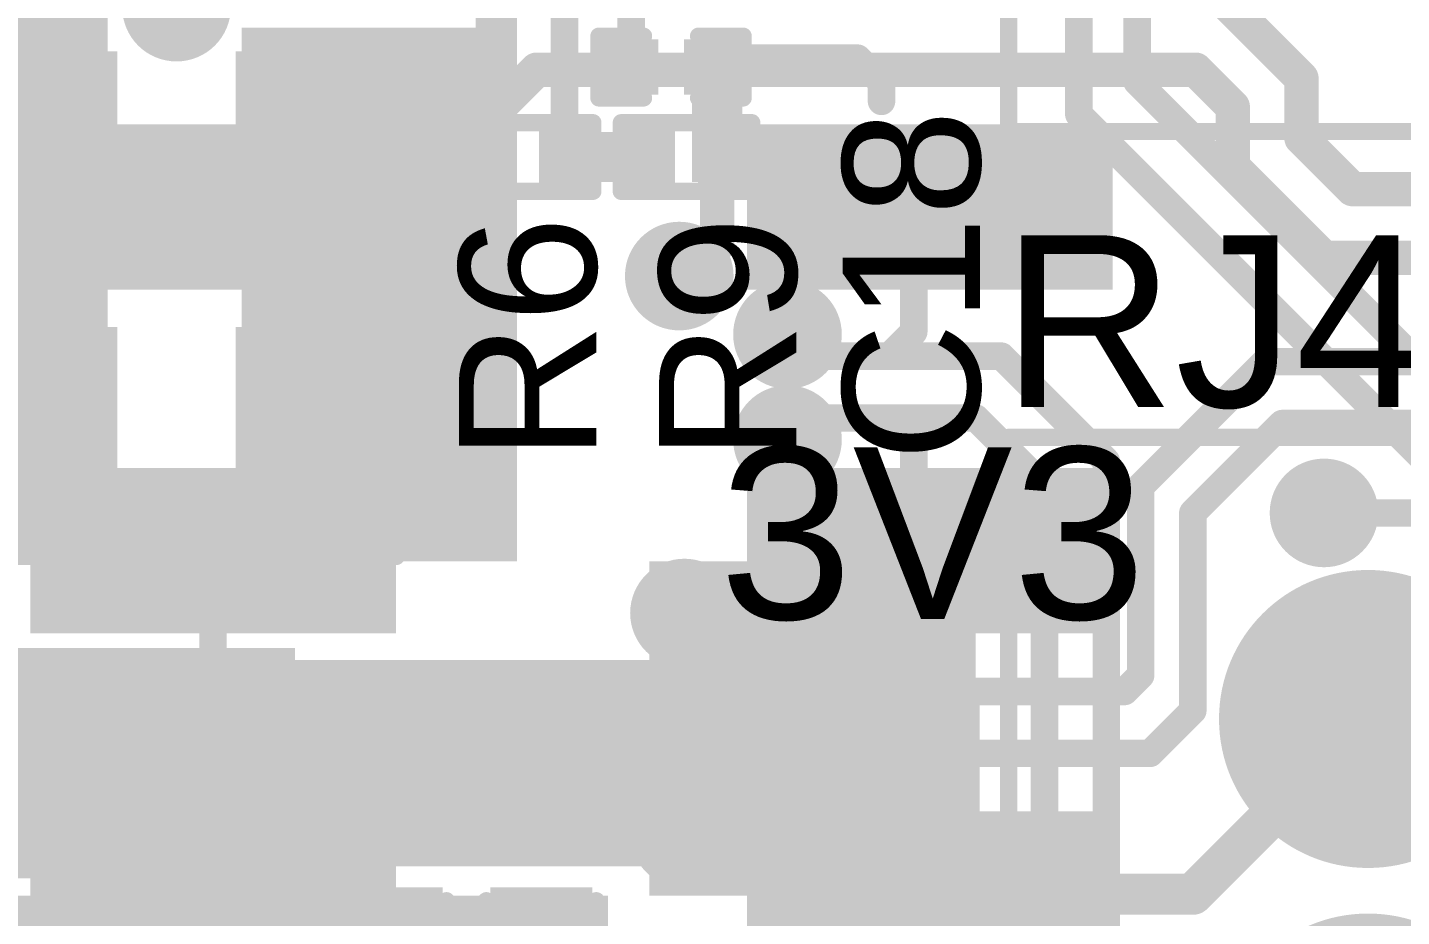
# Model space of a CAD drawing. Header units: millimetres. Extents: x -0.39 to 1.43, y -0.39 to 1.45.
# Drawn here: x 0.084 to 0.4839, y 0.4735 to 0.7323 of the extents above; entities that cross this region are included whole.
import ezdxf

# ---------------------------------------------------------------- set-up
doc = ezdxf.new("R2010")
doc.units = ezdxf.units.MM
doc.header["$MEASUREMENT"] = 0
for name, color, linetype in [('BottomLayer', 5, 'Continuous'), ('BottomPaste', 16, 'Continuous'), ('BottomSolder', 6, 'Continuous'), ('MultiLayer', 9, 'Continuous'), ('PadHoleLayer', 156, 'Continuous'), ('TopLayer', 1, 'Continuous'), ('TopOverlay', 2, 'Continuous'), ('TopPaste', 8, 'Continuous'), ('TopSolder', 216, 'Continuous'), ('ViaHoleLayer', 16, 'Continuous')]:
    doc.layers.add(name, color=color, linetype=linetype)
doc.styles.add('Arial', font='', dxfattribs={"height": 0.2})
doc.styles.get('Arial').set_extended_font_data('Arial')

# ---------------------------------------------------------------- blocks, each defined once
blk = doc.blocks.new('R___0201_36')
at = {"layer": 'TopLayer'}
for points in [[(-0.01614165, 0.00728345), (-0.00551175, 0.00728345), (-0.00551175, -0.00728345), (-0.01614165, -0.00728345)], [(0.00551185, 0.00728345), (0.01614175, 0.00728345), (0.01614175, -0.00728345), (0.00551185, -0.00728345)]]:
    blk.add_hatch(color=1, dxfattribs=at).paths.add_polyline_path(points)
at = {"layer": 'TopPaste'}
for points in [[(-0.01614165, 0.00728345), (-0.00551175, 0.00728345), (-0.00551175, -0.00728345), (-0.01614165, -0.00728345)], [(0.00551185, 0.00728345), (0.01614175, 0.00728345), (0.01614175, -0.00728345), (0.00551185, -0.00728345)]]:
    blk.add_hatch(color=8, dxfattribs=at).paths.add_polyline_path(points)
at = {"layer": 'TopSolder'}
for points in [[(-0.01830705, 0.00944885), (-0.00334635, 0.00944885), (-0.00334635, -0.00944885), (-0.01830705, -0.00944885)], [(0.00334645, 0.00944885), (0.01830715, 0.00944885), (0.01830715, -0.00944885), (0.00334645, -0.00944885)]]:
    blk.add_hatch(color=216, dxfattribs=at).paths.add_polyline_path(points)
at = {"layer": 'TopOverlay', "const_width": 0.005}
for points in [[(0.019, 0.01), (-0.019, 0.01)], [(-0.019, 0.01), (-0.019, -0.01)], [(0.019, 0.01), (0.019, -0.01)], [(0.019, -0.01), (-0.019, -0.01)]]:
    blk.add_lwpolyline(points, dxfattribs=at)
at = {"layer": 'TopOverlay', "const_width": 0.0025}
for points in [[(-0.02025, 0.01, 1), (-0.01775, 0.01, 1)], [(-0.02025, 0.01, 1), (-0.01775, 0.01, 1)], [(0.01775, 0.01, 1), (0.02025, 0.01, 1)], [(0.01775, 0.01, 1), (0.02025, 0.01, 1)], [(-0.02025, -0.01, 1), (-0.01775, -0.01, 1)], [(-0.02025, -0.01, 1), (-0.01775, -0.01, 1)], [(0.01775, -0.01, 1), (0.02025, -0.01, 1)], [(0.01775, -0.01, 1), (0.02025, -0.01, 1)]]:
    blk.add_lwpolyline(points, format="xyb", close=True, dxfattribs=at)
blk = doc.blocks.new('TEST_POINT_40')
at = {"layer": 'TopLayer'}
blk.add_hatch(color=1, dxfattribs=at).paths.add_polyline_path([(0.015, 0.03), (-0.015, 0.03), (-0.03, 0.015), (-0.03, -0.015), (-0.015, -0.03), (0.015, -0.03), (0.03, -0.015), (0.03, 0.015)])
at = {"layer": 'TopPaste'}
blk.add_hatch(color=8, dxfattribs=at).paths.add_polyline_path([(0.015, 0.03), (-0.015, 0.03), (-0.03, 0.015), (-0.03, -0.015), (-0.015, -0.03), (0.015, -0.03), (0.03, -0.015), (0.03, 0.015)])
at = {"layer": 'TopSolder'}
blk.add_hatch(color=216, dxfattribs=at).paths.add_polyline_path([(0.017, 0.034), (-0.017, 0.034), (-0.034, 0.017), (-0.034, -0.017), (-0.017, -0.034), (0.017, -0.034), (0.034, -0.017), (0.034, 0.017)])
at = {"layer": 'TopOverlay', "const_width": 0.007874}
for points in [[(-0.037, 0.017), (-0.017, 0.037)], [(-0.017, 0.037), (0.017, 0.037)], [(-0.017, 0.037), (0.017, 0.037)], [(0.017, 0.037), (0.037, 0.017)], [(-0.037, -0.017), (-0.037, 0.017)], [(0.037, -0.017), (0.037, 0.017)], [(-0.037, -0.017), (-0.017, -0.037)], [(0.017, -0.037), (0.037, -0.017)], [(-0.017, -0.037), (0.017, -0.037)], [(-0.017, -0.037), (0.017, -0.037)]]:
    blk.add_lwpolyline(points, dxfattribs=at)
at = {"layer": 'TopOverlay', "const_width": 0.003937}
for points in [[(-0.0189685, 0.037, 1), (-0.0150315, 0.037, 1)], [(-0.0189685, 0.037, 1), (-0.0150315, 0.037, 1)], [(-0.0189685, 0.037, 1), (-0.0150315, 0.037, 1)], [(0.0150315, 0.037, 1), (0.0189685, 0.037, 1)], [(0.0150315, 0.037, 1), (0.0189685, 0.037, 1)], [(0.0150315, 0.037, 1), (0.0189685, 0.037, 1)], [(-0.0389685, 0.017, 1), (-0.0350315, 0.017, 1)], [(-0.0389685, 0.017, 1), (-0.0350315, 0.017, 1)], [(0.0350315, 0.017, 1), (0.0389685, 0.017, 1)], [(0.0350315, 0.017, 1), (0.0389685, 0.017, 1)], [(-0.0389685, -0.017, 1), (-0.0350315, -0.017, 1)], [(-0.0389685, -0.017, 1), (-0.0350315, -0.017, 1)], [(0.0350315, -0.017, 1), (0.0389685, -0.017, 1)], [(0.0350315, -0.017, 1), (0.0389685, -0.017, 1)], [(-0.0189685, -0.037, 1), (-0.0150315, -0.037, 1)], [(-0.0189685, -0.037, 1), (-0.0150315, -0.037, 1)], [(-0.0189685, -0.037, 1), (-0.0150315, -0.037, 1)], [(0.0150315, -0.037, 1), (0.0189685, -0.037, 1)], [(0.0150315, -0.037, 1), (0.0189685, -0.037, 1)], [(0.0150315, -0.037, 1), (0.0189685, -0.037, 1)]]:
    blk.add_lwpolyline(points, format="xyb", close=True, dxfattribs=at)
blk = doc.blocks.new('CAP_0201_44')
at = {"layer": 'TopLayer'}
for points in [[(-0.0177165, 0.0059055), (-0.0059055, 0.0059055), (-0.0059055, -0.0059055), (-0.0177165, -0.0059055)], [(0.0059055, 0.0059055), (0.0177165, 0.0059055), (0.0177165, -0.0059055), (0.0059055, -0.0059055)]]:
    blk.add_hatch(color=1, dxfattribs=at).paths.add_polyline_path(points)
at = {"layer": 'TopPaste'}
for points in [[(-0.0177165, 0.0059055), (-0.0059055, 0.0059055), (-0.0059055, -0.0059055), (-0.0177165, -0.0059055)], [(0.0059055, 0.0059055), (0.0177165, 0.0059055), (0.0177165, -0.0059055), (0.0059055, -0.0059055)]]:
    blk.add_hatch(color=8, dxfattribs=at).paths.add_polyline_path(points)
at = {"layer": 'TopSolder'}
for points in [[(-0.0198819, 0.0080709), (-0.0037401, 0.0080709), (-0.0037401, -0.0080709), (-0.0198819, -0.0080709)], [(0.0037401, 0.0080709), (0.0198819, 0.0080709), (0.0198819, -0.0080709), (0.0037401, -0.0080709)]]:
    blk.add_hatch(color=216, dxfattribs=at).paths.add_polyline_path(points)
at = {"layer": 'TopOverlay', "const_width": 0.005}
for points in [[(-0.008, 0.009), (-0.021, 0.009)], [(-0.021, 0.009), (-0.021, -0.009)], [(0.021, 0.009), (0.008, 0.009)], [(0.021, 0.009), (0.021, -0.009)], [(-0.008, -0.009), (-0.021, -0.009)], [(0.021, -0.009), (0.008, -0.009)]]:
    blk.add_lwpolyline(points, dxfattribs=at)
at = {"layer": 'TopOverlay', "const_width": 0.0025}
for points in [[(-0.02225, 0.009, 1), (-0.01975, 0.009, 1)], [(-0.02225, 0.009, 1), (-0.01975, 0.009, 1)], [(-0.00925, 0.009, 1), (-0.00675, 0.009, 1)], [(0.00675, 0.009, 1), (0.00925, 0.009, 1)], [(0.01975, 0.009, 1), (0.02225, 0.009, 1)], [(0.01975, 0.009, 1), (0.02225, 0.009, 1)], [(-0.02225, -0.009, 1), (-0.01975, -0.009, 1)], [(-0.02225, -0.009, 1), (-0.01975, -0.009, 1)], [(-0.00925, -0.009, 1), (-0.00675, -0.009, 1)], [(0.00675, -0.009, 1), (0.00925, -0.009, 1)], [(0.01975, -0.009, 1), (0.02225, -0.009, 1)], [(0.01975, -0.009, 1), (0.02225, -0.009, 1)]]:
    blk.add_lwpolyline(points, format="xyb", close=True, dxfattribs=at)
blk = doc.blocks.new('C___0805_47')
at = {"layer": 'TopLayer'}
for points in [[(-0.06, 0.03), (-0.02, 0.03), (-0.02, -0.03), (-0.06, -0.03)], [(0.02, 0.03), (0.06, 0.03), (0.06, -0.03), (0.02, -0.03)]]:
    blk.add_hatch(color=1, dxfattribs=at).paths.add_polyline_path(points)
at = {"layer": 'TopPaste'}
for points in [[(-0.06, 0.03), (-0.02, 0.03), (-0.02, -0.03), (-0.06, -0.03)], [(0.02, 0.03), (0.06, 0.03), (0.06, -0.03), (0.02, -0.03)]]:
    blk.add_hatch(color=8, dxfattribs=at).paths.add_polyline_path(points)
at = {"layer": 'TopSolder'}
for points in [[(-0.0627559, 0.0327559), (-0.0172441, 0.0327559), (-0.0172441, -0.0327559), (-0.0627559, -0.0327559)], [(0.0172441, 0.0327559), (0.0627559, 0.0327559), (0.0627559, -0.0327559), (0.0172441, -0.0327559)]]:
    blk.add_hatch(color=216, dxfattribs=at).paths.add_polyline_path(points)
at = {"layer": 'TopOverlay', "const_width": 0.005}
for points in [[(-0.064, 0.034), (-0.024, 0.034)], [(-0.064, -0.034), (-0.064, 0.034)], [(0.024, 0.034), (0.064, 0.034)], [(0.064, -0.034), (0.064, 0.034)], [(-0.064, -0.034), (-0.024, -0.034)], [(0.024, -0.034), (0.064, -0.034)]]:
    blk.add_lwpolyline(points, dxfattribs=at)
at = {"layer": 'TopOverlay', "const_width": 0.0025}
for points in [[(-0.06525, 0.034, 1), (-0.06275, 0.034, 1)], [(-0.06525, 0.034, 1), (-0.06275, 0.034, 1)], [(-0.02525, 0.034, 1), (-0.02275, 0.034, 1)], [(0.02275, 0.034, 1), (0.02525, 0.034, 1)], [(0.06275, 0.034, 1), (0.06525, 0.034, 1)], [(0.06275, 0.034, 1), (0.06525, 0.034, 1)], [(-0.06525, -0.034, 1), (-0.06275, -0.034, 1)], [(-0.06525, -0.034, 1), (-0.06275, -0.034, 1)], [(-0.02525, -0.034, 1), (-0.02275, -0.034, 1)], [(0.02275, -0.034, 1), (0.02525, -0.034, 1)], [(0.06275, -0.034, 1), (0.06525, -0.034, 1)], [(0.06275, -0.034, 1), (0.06525, -0.034, 1)]]:
    blk.add_lwpolyline(points, format="xyb", close=True, dxfattribs=at)
blk = doc.blocks.new('R___0201_62')
at = {"layer": 'TopLayer'}
for points in [[(-0.01614165, 0.00728345), (-0.00551175, 0.00728345), (-0.00551175, -0.00728345), (-0.01614165, -0.00728345)], [(0.00551185, 0.00728345), (0.01614175, 0.00728345), (0.01614175, -0.00728345), (0.00551185, -0.00728345)]]:
    blk.add_hatch(color=1, dxfattribs=at).paths.add_polyline_path(points)
at = {"layer": 'TopPaste'}
for points in [[(-0.01614165, 0.00728345), (-0.00551175, 0.00728345), (-0.00551175, -0.00728345), (-0.01614165, -0.00728345)], [(0.00551185, 0.00728345), (0.01614175, 0.00728345), (0.01614175, -0.00728345), (0.00551185, -0.00728345)]]:
    blk.add_hatch(color=8, dxfattribs=at).paths.add_polyline_path(points)
at = {"layer": 'TopSolder'}
for points in [[(-0.01830705, 0.00944885), (-0.00334635, 0.00944885), (-0.00334635, -0.00944885), (-0.01830705, -0.00944885)], [(0.00334645, 0.00944885), (0.01830715, 0.00944885), (0.01830715, -0.00944885), (0.00334645, -0.00944885)]]:
    blk.add_hatch(color=216, dxfattribs=at).paths.add_polyline_path(points)
at = {"layer": 'TopOverlay', "const_width": 0.005}
for points in [[(-0.019, 0.01), (-0.019, -0.01)], [(0.019, 0.01), (-0.019, 0.01)], [(0.019, 0.01), (0.019, -0.01)], [(0.019, -0.01), (-0.019, -0.01)]]:
    blk.add_lwpolyline(points, dxfattribs=at)
at = {"layer": 'TopOverlay', "const_width": 0.0025}
for points in [[(-0.02025, 0.01, 1), (-0.01775, 0.01, 1)], [(-0.02025, 0.01, 1), (-0.01775, 0.01, 1)], [(0.01775, 0.01, 1), (0.02025, 0.01, 1)], [(0.01775, 0.01, 1), (0.02025, 0.01, 1)], [(-0.02025, -0.01, 1), (-0.01775, -0.01, 1)], [(-0.02025, -0.01, 1), (-0.01775, -0.01, 1)], [(0.01775, -0.01, 1), (0.02025, -0.01, 1)], [(0.01775, -0.01, 1), (0.02025, -0.01, 1)]]:
    blk.add_lwpolyline(points, format="xyb", close=True, dxfattribs=at)
blk = doc.blocks.new('C___0402_68')
at = {"layer": 'TopLayer'}
for points in [[(-0.0275, -0.0125), (-0.0275, 0.0125), (-0.009499999999999998, 0.0125), (-0.009500000000000001, -0.0125)], [(0.009499999999999998, -0.0125), (0.009500000000000001, 0.0125), (0.0275, 0.0125), (0.0275, -0.0125)]]:
    blk.add_hatch(color=1, dxfattribs=at).paths.add_polyline_path(points)
at = {"layer": 'TopPaste'}
for points in [[(-0.0275, -0.0125), (-0.0275, 0.0125), (-0.009499999999999998, 0.0125), (-0.009500000000000001, -0.0125)], [(0.009499999999999998, -0.0125), (0.009500000000000001, 0.0125), (0.0275, 0.0125), (0.0275, -0.0125)]]:
    blk.add_hatch(color=8, dxfattribs=at).paths.add_polyline_path(points)
at = {"layer": 'TopSolder'}
for points in [[(-0.0298622, -0.0148622), (-0.0298622, 0.0148622), (-0.007137799999999999, 0.0148622), (-0.007137800000000001, -0.0148622)], [(0.007137799999999999, -0.0148622), (0.007137800000000001, 0.0148622), (0.0298622, 0.0148622), (0.0298622, -0.0148622)]]:
    blk.add_hatch(color=216, dxfattribs=at).paths.add_polyline_path(points)
at = {"layer": 'TopOverlay', "const_width": 0.005}
for points in [[(-0.031, 0.016), (-0.031, -0.016)], [(-0.031, 0.016), (-0.011, 0.016)], [(0.011, 0.016), (0.031, 0.016)], [(0.031, 0.016), (0.031, -0.016)], [(-0.031, -0.016), (-0.011, -0.016)], [(0.011, -0.016), (0.031, -0.016)]]:
    blk.add_lwpolyline(points, dxfattribs=at)
at = {"layer": 'TopOverlay', "const_width": 0.0025}
for points in [[(-0.03225, 0.016, 1), (-0.02975, 0.016, 1)], [(-0.03225, 0.016, 1), (-0.02975, 0.016, 1)], [(-0.01225, 0.016, 1), (-0.00975, 0.016, 1)], [(0.00975, 0.016, 1), (0.01225, 0.016, 1)], [(0.02975, 0.016, 1), (0.03225, 0.016, 1)], [(0.02975, 0.016, 1), (0.03225, 0.016, 1)], [(-0.03225, -0.016, 1), (-0.02975, -0.016, 1)], [(-0.03225, -0.016, 1), (-0.02975, -0.016, 1)], [(-0.01225, -0.016, 1), (-0.00975, -0.016, 1)], [(0.00975, -0.016, 1), (0.01225, -0.016, 1)], [(0.02975, -0.016, 1), (0.03225, -0.016, 1)], [(0.02975, -0.016, 1), (0.03225, -0.016, 1)]]:
    blk.add_lwpolyline(points, format="xyb", close=True, dxfattribs=at)
blk = doc.blocks.new('C___0402_69')
at = {"layer": 'TopLayer'}
for points in [[(-0.0275, -0.0125), (-0.0275, 0.0125), (-0.009499999999999998, 0.0125), (-0.009500000000000001, -0.0125)], [(0.009499999999999998, -0.0125), (0.009500000000000001, 0.0125), (0.0275, 0.0125), (0.0275, -0.0125)]]:
    blk.add_hatch(color=1, dxfattribs=at).paths.add_polyline_path(points)
at = {"layer": 'TopPaste'}
for points in [[(-0.0275, -0.0125), (-0.0275, 0.0125), (-0.009499999999999998, 0.0125), (-0.009500000000000001, -0.0125)], [(0.009499999999999998, -0.0125), (0.009500000000000001, 0.0125), (0.0275, 0.0125), (0.0275, -0.0125)]]:
    blk.add_hatch(color=8, dxfattribs=at).paths.add_polyline_path(points)
at = {"layer": 'TopSolder'}
for points in [[(-0.0298622, -0.0148622), (-0.0298622, 0.0148622), (-0.007137799999999999, 0.0148622), (-0.007137800000000001, -0.0148622)], [(0.007137799999999999, -0.0148622), (0.007137800000000001, 0.0148622), (0.0298622, 0.0148622), (0.0298622, -0.0148622)]]:
    blk.add_hatch(color=216, dxfattribs=at).paths.add_polyline_path(points)
at = {"layer": 'TopOverlay', "const_width": 0.005}
for points in [[(-0.031, 0.016), (-0.031, -0.016)], [(-0.031, 0.016), (-0.011, 0.016)], [(0.011, 0.016), (0.031, 0.016)], [(0.031, 0.016), (0.031, -0.016)], [(-0.031, -0.016), (-0.011, -0.016)], [(0.011, -0.016), (0.031, -0.016)]]:
    blk.add_lwpolyline(points, dxfattribs=at)
at = {"layer": 'TopOverlay', "const_width": 0.0025}
for points in [[(-0.03225, 0.016, 1), (-0.02975, 0.016, 1)], [(-0.03225, 0.016, 1), (-0.02975, 0.016, 1)], [(-0.01225, 0.016, 1), (-0.00975, 0.016, 1)], [(0.00975, 0.016, 1), (0.01225, 0.016, 1)], [(0.02975, 0.016, 1), (0.03225, 0.016, 1)], [(0.02975, 0.016, 1), (0.03225, 0.016, 1)], [(-0.03225, -0.016, 1), (-0.02975, -0.016, 1)], [(-0.03225, -0.016, 1), (-0.02975, -0.016, 1)], [(-0.01225, -0.016, 1), (-0.00975, -0.016, 1)], [(0.00975, -0.016, 1), (0.01225, -0.016, 1)], [(0.02975, -0.016, 1), (0.03225, -0.016, 1)], [(0.02975, -0.016, 1), (0.03225, -0.016, 1)]]:
    blk.add_lwpolyline(points, format="xyb", close=True, dxfattribs=at)
blk = doc.blocks.new('C___0805_74')
at = {"layer": 'TopLayer'}
for points in [[(-0.06, 0.03), (-0.02, 0.03), (-0.02, -0.03), (-0.06, -0.03)], [(0.02, 0.03), (0.06, 0.03), (0.06, -0.03), (0.02, -0.03)]]:
    blk.add_hatch(color=1, dxfattribs=at).paths.add_polyline_path(points)
at = {"layer": 'TopPaste'}
for points in [[(-0.06, 0.03), (-0.02, 0.03), (-0.02, -0.03), (-0.06, -0.03)], [(0.02, 0.03), (0.06, 0.03), (0.06, -0.03), (0.02, -0.03)]]:
    blk.add_hatch(color=8, dxfattribs=at).paths.add_polyline_path(points)
at = {"layer": 'TopSolder'}
for points in [[(-0.0627559, 0.0327559), (-0.0172441, 0.0327559), (-0.0172441, -0.0327559), (-0.0627559, -0.0327559)], [(0.0172441, 0.0327559), (0.0627559, 0.0327559), (0.0627559, -0.0327559), (0.0172441, -0.0327559)]]:
    blk.add_hatch(color=216, dxfattribs=at).paths.add_polyline_path(points)
at = {"layer": 'TopOverlay', "const_width": 0.005}
for points in [[(-0.064, 0.034), (-0.024, 0.034)], [(-0.064, -0.034), (-0.064, 0.034)], [(0.024, 0.034), (0.064, 0.034)], [(0.064, -0.034), (0.064, 0.034)], [(-0.064, -0.034), (-0.024, -0.034)], [(0.024, -0.034), (0.064, -0.034)]]:
    blk.add_lwpolyline(points, dxfattribs=at)
at = {"layer": 'TopOverlay', "const_width": 0.0025}
for points in [[(-0.06525, 0.034, 1), (-0.06275, 0.034, 1)], [(-0.06525, 0.034, 1), (-0.06275, 0.034, 1)], [(-0.02525, 0.034, 1), (-0.02275, 0.034, 1)], [(0.02275, 0.034, 1), (0.02525, 0.034, 1)], [(0.06275, 0.034, 1), (0.06525, 0.034, 1)], [(0.06275, 0.034, 1), (0.06525, 0.034, 1)], [(-0.06525, -0.034, 1), (-0.06275, -0.034, 1)], [(-0.06525, -0.034, 1), (-0.06275, -0.034, 1)], [(-0.02525, -0.034, 1), (-0.02275, -0.034, 1)], [(0.02275, -0.034, 1), (0.02525, -0.034, 1)], [(0.06275, -0.034, 1), (0.06525, -0.034, 1)], [(0.06275, -0.034, 1), (0.06525, -0.034, 1)]]:
    blk.add_lwpolyline(points, format="xyb", close=True, dxfattribs=at)
blk = doc.blocks.new('SOT__223_78')
at = {"layer": 'TopLayer'}
for points in [[(-0.07480315, 0.1594489), (0.07480315, 0.1594489), (0.07480315, 0.0807087), (-0.07480315, 0.0807087)], [(-0.12007875, -0.0807086), (-0.06102365, -0.0807086), (-0.06102365, -0.1594488), (-0.12007875, -0.1594488)], [(-0.02952755, -0.0807086), (0.02952755, -0.0807086), (0.02952755, -0.1594488), (-0.02952755, -0.1594488)], [(0.06102365, -0.0807086), (0.12007875, -0.0807086), (0.12007875, -0.1594488), (0.06102365, -0.1594488)]]:
    blk.add_hatch(color=1, dxfattribs=at).paths.add_polyline_path(points)
at = {"layer": 'TopPaste'}
for points in [[(-0.07480315, 0.1594489), (0.07480315, 0.1594489), (0.07480315, 0.0807087), (-0.07480315, 0.0807087)], [(-0.12007875, -0.0807086), (-0.06102365, -0.0807086), (-0.06102365, -0.1594488), (-0.12007875, -0.1594488)], [(-0.02952755, -0.0807086), (0.02952755, -0.0807086), (0.02952755, -0.1594488), (-0.02952755, -0.1594488)], [(0.06102365, -0.0807086), (0.12007875, -0.0807086), (0.12007875, -0.1594488), (0.06102365, -0.1594488)]]:
    blk.add_hatch(color=8, dxfattribs=at).paths.add_polyline_path(points)
at = {"layer": 'TopSolder'}
for points in [[(-0.07880315, 0.1634489), (0.07880315, 0.1634489), (0.07880315, 0.0767087), (-0.07880315, 0.0767087)], [(-0.12407875, -0.0767086), (-0.05702365, -0.0767086), (-0.05702365, -0.1634488), (-0.12407875, -0.1634488)], [(-0.03352755, -0.0767086), (0.03352755, -0.0767086), (0.03352755, -0.1634488), (-0.03352755, -0.1634488)], [(0.05702365, -0.0767086), (0.12407875, -0.0767086), (0.12407875, -0.1634488), (0.05702365, -0.1634488)]]:
    blk.add_hatch(color=216, dxfattribs=at).paths.add_polyline_path(points)
at = {"layer": 'TopOverlay'}
for points, const_width in [([(-0.13, 0.071), (-0.13, -0.072)], 0.005), ([(-0.13, 0.071), (0.13, 0.071)], 0.005), ([(0.13, 0.071), (0.13, -0.072)], 0.005), ([(-0.13, -0.072), (0.13, -0.072)], 0.005), ([(-0.132, -0.116), (-0.132, -0.126)], 0.007874), ([(-0.132, -0.116), (-0.127, -0.121)], 0.007874), ([(-0.127, -0.121), (-0.132, -0.126)], 0.007874)]:
    blk.add_lwpolyline(points, dxfattribs=dict(at, const_width=const_width))
for points, const_width in [([(-0.13125, 0.071, 1), (-0.12875, 0.071, 1)], 0.0025), ([(-0.13125, 0.071, 1), (-0.12875, 0.071, 1)], 0.0025), ([(0.12875, 0.071, 1), (0.13125, 0.071, 1)], 0.0025), ([(0.12875, 0.071, 1), (0.13125, 0.071, 1)], 0.0025), ([(-0.13125, -0.072, 1), (-0.12875, -0.072, 1)], 0.0025), ([(-0.13125, -0.072, 1), (-0.12875, -0.072, 1)], 0.0025), ([(0.12875, -0.072, 1), (0.13125, -0.072, 1)], 0.0025), ([(0.12875, -0.072, 1), (0.13125, -0.072, 1)], 0.0025), ([(-0.1339685, -0.116, 1), (-0.1300315, -0.116, 1)], 0.003937), ([(-0.1339685, -0.116, 1), (-0.1300315, -0.116, 1)], 0.003937), ([(-0.1289685, -0.121, 1), (-0.1250315, -0.121, 1)], 0.003937), ([(-0.1289685, -0.121, 1), (-0.1250315, -0.121, 1)], 0.003937), ([(-0.1339685, -0.126, 1), (-0.1300315, -0.126, 1)], 0.003937), ([(-0.1339685, -0.126, 1), (-0.1300315, -0.126, 1)], 0.003937)]:
    blk.add_lwpolyline(points, format="xyb", close=True, dxfattribs=dict(at, const_width=const_width))
blk = doc.blocks.new('HY951180A_81')
at = {"layer": 'TopOverlay', "const_width": 0.005}
for points in [[(0.331, 0.3605), (-0.3309998, 0.3604999)], [(-0.3309998, 0.3605), (-0.3309998, 0.003)]]:
    blk.add_lwpolyline(points, dxfattribs=at)
at = {"layer": 'TopOverlay', "const_width": 0.0025}
for points in [[(-0.3322498, 0.3605, 1), (-0.3297498, 0.3605, 1)], [(-0.3322498, 0.3604999, 1), (-0.3297498, 0.3604999, 1)]]:
    blk.add_lwpolyline(points, format="xyb", close=True, dxfattribs=at)
blk = doc.blocks.new('HY951180A_82')
at = {"layer": 'BottomLayer'}
h = blk.add_hatch(color=5, dxfattribs=at)
edge = h.paths.add_edge_path()
edge.add_arc((0.2490159, 0.2559055), 0.0393701, 0, 360)
at = {"layer": 'BottomSolder'}
h = blk.add_hatch(color=6, dxfattribs=at)
edge = h.paths.add_edge_path()
edge.add_arc((0.1490159, 0.2559055), 0.0433701, 0, 360)
h = blk.add_hatch(color=6, dxfattribs=at)
edge = h.paths.add_edge_path()
edge.add_arc((0.2490159, 0.2559055), 0.0433701, 0, 360)
at = {"layer": 'MultiLayer'}
h = blk.add_hatch(color=9, dxfattribs=at)
edge = h.paths.add_edge_path()
edge.add_arc((0.2490159, 0.2559055), 0.0393701, 0, 360)
at = {"layer": 'PadHoleLayer'}
h = blk.add_hatch(color=156, dxfattribs=at)
edge = h.paths.add_edge_path()
edge.add_arc((0.2490159, 0.2559055), 0.0200787, 0, 360)
at = {"layer": 'TopLayer'}
h = blk.add_hatch(color=1, dxfattribs=at)
edge = h.paths.add_edge_path()
edge.add_arc((0.2490159, 0.2559055), 0.0393701, 0, 360)
at = {"layer": 'TopSolder'}
h = blk.add_hatch(color=216, dxfattribs=at)
edge = h.paths.add_edge_path()
edge.add_arc((0.1490159, 0.2559055), 0.0433701, 0, 360)
h = blk.add_hatch(color=216, dxfattribs=at)
edge = h.paths.add_edge_path()
edge.add_arc((0.2490159, 0.2559055), 0.0433701, 0, 360)
at = {"layer": 'TopOverlay', "const_width": 0.005}
for points in [[(0.331, 0.3605), (-0.3309998, 0.3604999)], [(0.331, 0.3605), (0.331, 0.003)]]:
    blk.add_lwpolyline(points, dxfattribs=at)
at = {"layer": 'TopOverlay', "const_width": 0.0025}
blk.add_lwpolyline([(0.32975, 0.3605, 1), (0.33225, 0.3605, 1)], format="xyb", close=True, dxfattribs=at)
blk.add_lwpolyline([(0.32975, 0.3605, 1), (0.33225, 0.3605, 1)], format="xyb", close=True, dxfattribs=at)
blk = doc.blocks.new('PHF254SMD___B_83')
at = {"layer": 'BottomLayer'}
for points in [[(-0.12007875, 0.1535433), (-0.07992125, 0.1535433), (-0.07992125, 0.0551181), (-0.12007875, 0.0551181)], [(-0.02007875, 0.1535433), (0.02007875, 0.1535433), (0.02007875, 0.0551181), (-0.02007875, 0.0551181)], [(0.07992125, 0.1535433), (0.12007875, 0.1535433), (0.12007875, 0.0551181), (0.07992125, 0.0551181)], [(-0.12007875, -0.0551181), (-0.07992125, -0.0551181), (-0.07992125, -0.1535433), (-0.12007875, -0.1535433)], [(-0.02007875, -0.0551181), (0.02007875, -0.0551181), (0.02007875, -0.1535433), (-0.02007875, -0.1535433)], [(0.07992125, -0.0551181), (0.12007875, -0.0551181), (0.12007875, -0.1535433), (0.07992125, -0.1535433)]]:
    blk.add_hatch(color=5, dxfattribs=at).paths.add_polyline_path(points)
at = {"layer": 'BottomPaste'}
for points in [[(-0.12007875, 0.1535433), (-0.07992125, 0.1535433), (-0.07992125, 0.0551181), (-0.12007875, 0.0551181)], [(-0.02007875, 0.1535433), (0.02007875, 0.1535433), (0.02007875, 0.0551181), (-0.02007875, 0.0551181)], [(0.07992125, 0.1535433), (0.12007875, 0.1535433), (0.12007875, 0.0551181), (0.07992125, 0.0551181)], [(-0.12007875, -0.0551181), (-0.07992125, -0.0551181), (-0.07992125, -0.1535433), (-0.12007875, -0.1535433)], [(-0.02007875, -0.0551181), (0.02007875, -0.0551181), (0.02007875, -0.1535433), (-0.02007875, -0.1535433)], [(0.07992125, -0.0551181), (0.12007875, -0.0551181), (0.12007875, -0.1535433), (0.07992125, -0.1535433)]]:
    blk.add_hatch(color=16, dxfattribs=at).paths.add_polyline_path(points)
at = {"layer": 'BottomSolder'}
for points in [[(-0.12407875, 0.1575433), (-0.07592125, 0.1575433), (-0.07592125, 0.0511181), (-0.12407875, 0.0511181)], [(-0.02407875, 0.1575433), (0.02407875, 0.1575433), (0.02407875, 0.0511181), (-0.02407875, 0.0511181)], [(0.07592125, 0.1575433), (0.12407875, 0.1575433), (0.12407875, 0.0511181), (0.07592125, 0.0511181)], [(-0.12407875, -0.0511181), (-0.07592125, -0.0511181), (-0.07592125, -0.1575433), (-0.12407875, -0.1575433)], [(-0.02407875, -0.0511181), (0.02407875, -0.0511181), (0.02407875, -0.1575433), (-0.02407875, -0.1575433)], [(0.07592125, -0.0511181), (0.12407875, -0.0511181), (0.12407875, -0.1575433), (0.07592125, -0.1575433)]]:
    blk.add_hatch(color=6, dxfattribs=at).paths.add_polyline_path(points)

msp = doc.modelspace()

# ---------------------------------------------------------------- hatches: boundary and pattern name
at = {"layer": 'BottomLayer'}
h = msp.add_hatch(color=5, dxfattribs=at)
edge = h.paths.add_edge_path()
edge.add_arc((0.1273638, 0.73821), 0.011811, 0, 360)
h = msp.add_hatch(color=5, dxfattribs=at)
edge = h.paths.add_edge_path()
edge.add_arc((0.209, 0.6599208), 0.011811, 0, 360)
h = msp.add_hatch(color=5, dxfattribs=at)
edge = h.paths.add_edge_path()
edge.add_arc((0.2737076, 0.6599208), 0.011811, 0, 360)
h = msp.add_hatch(color=5, dxfattribs=at)
edge = h.paths.add_edge_path()
edge.add_arc((0.3052039, 0.6429326), 0.011811, 0, 360)
h = msp.add_hatch(color=5, dxfattribs=at)
edge = h.paths.add_edge_path()
edge.add_arc((0.209, 0.6264604), 0.011811, 0, 360)
h = msp.add_hatch(color=5, dxfattribs=at)
edge = h.paths.add_edge_path()
edge.add_arc((0.3052039, 0.6123106), 0.011811, 0, 360)
h = msp.add_hatch(color=5, dxfattribs=at)
edge = h.paths.add_edge_path()
edge.add_arc((0.209, 0.593), 0.011811, 0, 360)
h = msp.add_hatch(color=5, dxfattribs=at)
edge = h.paths.add_edge_path()
edge.add_arc((0.4613744, 0.5909762), 0.011811, 0, 360)
h = msp.add_hatch(color=5, dxfattribs=at)
edge = h.paths.add_edge_path()
edge.add_arc((0.2752205, 0.5618385), 0.011811, 0, 360)
h = msp.add_hatch(color=5, dxfattribs=at)
edge = h.paths.add_edge_path()
edge.add_arc((0.2752205, 0.4976296), 0.011811, 0, 360)
at = {"layer": 'BottomSolder'}
h = msp.add_hatch(color=6, dxfattribs=at)
edge = h.paths.add_edge_path()
edge.add_arc((0.1273638, 0.73821), 0.015811, 0, 360)
h = msp.add_hatch(color=6, dxfattribs=at)
edge = h.paths.add_edge_path()
edge.add_arc((0.209, 0.6599208), 0.015811, 0, 360)
h = msp.add_hatch(color=6, dxfattribs=at)
edge = h.paths.add_edge_path()
edge.add_arc((0.2737076, 0.6599208), 0.015811, 0, 360)
h = msp.add_hatch(color=6, dxfattribs=at)
edge = h.paths.add_edge_path()
edge.add_arc((0.3052039, 0.6429326), 0.015811, 0, 360)
h = msp.add_hatch(color=6, dxfattribs=at)
edge = h.paths.add_edge_path()
edge.add_arc((0.209, 0.6264604), 0.015811, 0, 360)
h = msp.add_hatch(color=6, dxfattribs=at)
edge = h.paths.add_edge_path()
edge.add_arc((0.3052039, 0.6123106), 0.015811, 0, 360)
h = msp.add_hatch(color=6, dxfattribs=at)
edge = h.paths.add_edge_path()
edge.add_arc((0.209, 0.593), 0.015811, 0, 360)
h = msp.add_hatch(color=6, dxfattribs=at)
edge = h.paths.add_edge_path()
edge.add_arc((0.4613744, 0.5909762), 0.015811, 0, 360)
h = msp.add_hatch(color=6, dxfattribs=at)
edge = h.paths.add_edge_path()
edge.add_arc((0.2752205, 0.5618385), 0.015811, 0, 360)
h = msp.add_hatch(color=6, dxfattribs=at)
edge = h.paths.add_edge_path()
edge.add_arc((0.2752205, 0.4976296), 0.015811, 0, 360)
at = {"layer": 'TopLayer'}
for points in [[(-0.093, 0.5823106), (0.10736, 0.5823106), (0.10736, 0.9150966), (-0.093, 0.9150966)], [(0.2144251, 0.691293), (0.2264637, 0.691293), (0.2264637, 0.806551), (0.2144251, 0.806551)], [(0.14636, 0.5768986), (0.2264638, 0.5768986), (0.2264638, 0.73221), (0.14636, 0.73221)], [(0.277458, 0.7266691), (0.277458, 0.6872867), (0.2920314, 0.6872867), (0.2920314, 0.7266691)], [(0.2350786, 0.6872866), (0.270315, 0.6872866), (0.270315, 0.70186), (0.2350786, 0.70186)], [(0.265, 0.479602), (0.36, 0.479602), (0.36, 0.5768986), (0.265, 0.5768986)], [(0.0790828, 0.4881296), (0.36, 0.4881296), (0.36, 0.5481296), (0.0790828, 0.5481296)], [(-0.1610747, 0.3740784), (0.2529999, 0.3740784), (0.2529999, 0.4796068), (-0.1610747, 0.4796068)]]:
    msp.add_hatch(color=1, dxfattribs=at).paths.add_polyline_path(points)
h = msp.add_hatch(color=1, dxfattribs=at)
edge = h.paths.add_edge_path()
edge.add_arc((0.1273638, 0.73821), 0.011811, 0, 360)
h = msp.add_hatch(color=1, dxfattribs=at)
edge = h.paths.add_edge_path()
edge.add_arc((0.209, 0.6599208), 0.011811, 0, 360)
h = msp.add_hatch(color=1, dxfattribs=at)
edge = h.paths.add_edge_path()
edge.add_arc((0.2737076, 0.6599208), 0.011811, 0, 360)
h = msp.add_hatch(color=1, dxfattribs=at)
edge = h.paths.add_edge_path()
edge.add_arc((0.3052039, 0.6429326), 0.011811, 0, 360)
h = msp.add_hatch(color=1, dxfattribs=at)
edge = h.paths.add_edge_path()
edge.add_arc((0.209, 0.6264604), 0.011811, 0, 360)
h = msp.add_hatch(color=1, dxfattribs=at)
edge = h.paths.add_edge_path()
edge.add_arc((0.3052039, 0.6123106), 0.011811, 0, 360)
h = msp.add_hatch(color=1, dxfattribs=at)
edge = h.paths.add_edge_path()
edge.add_arc((0.209, 0.593), 0.011811, 0, 360)
h = msp.add_hatch(color=1, dxfattribs=at)
edge = h.paths.add_edge_path()
edge.add_arc((0.4613744, 0.5909762), 0.011811, 0, 360)
h = msp.add_hatch(color=1, dxfattribs=at)
edge = h.paths.add_edge_path()
edge.add_arc((0.2752205, 0.5618385), 0.011811, 0, 360)
h = msp.add_hatch(color=1, dxfattribs=at)
edge = h.paths.add_edge_path()
edge.add_arc((0.2752205, 0.4976296), 0.011811, 0, 360)
at = {"layer": 'TopSolder'}
h = msp.add_hatch(color=216, dxfattribs=at)
edge = h.paths.add_edge_path()
edge.add_arc((0.1273638, 0.73821), 0.015811, 0, 360)
h = msp.add_hatch(color=216, dxfattribs=at)
edge = h.paths.add_edge_path()
edge.add_arc((0.209, 0.6599208), 0.015811, 0, 360)
h = msp.add_hatch(color=216, dxfattribs=at)
edge = h.paths.add_edge_path()
edge.add_arc((0.2737076, 0.6599208), 0.015811, 0, 360)
h = msp.add_hatch(color=216, dxfattribs=at)
edge = h.paths.add_edge_path()
edge.add_arc((0.3052039, 0.6429326), 0.015811, 0, 360)
h = msp.add_hatch(color=216, dxfattribs=at)
edge = h.paths.add_edge_path()
edge.add_arc((0.209, 0.6264604), 0.015811, 0, 360)
h = msp.add_hatch(color=216, dxfattribs=at)
edge = h.paths.add_edge_path()
edge.add_arc((0.3052039, 0.6123106), 0.015811, 0, 360)
h = msp.add_hatch(color=216, dxfattribs=at)
edge = h.paths.add_edge_path()
edge.add_arc((0.209, 0.593), 0.015811, 0, 360)
h = msp.add_hatch(color=216, dxfattribs=at)
edge = h.paths.add_edge_path()
edge.add_arc((0.4613744, 0.5909762), 0.015811, 0, 360)
h = msp.add_hatch(color=216, dxfattribs=at)
edge = h.paths.add_edge_path()
edge.add_arc((0.2752205, 0.5618385), 0.015811, 0, 360)
h = msp.add_hatch(color=216, dxfattribs=at)
edge = h.paths.add_edge_path()
edge.add_arc((0.2752205, 0.4976296), 0.015811, 0, 360)
at = {"layer": 'ViaHoleLayer'}
h = msp.add_hatch(color=16, dxfattribs=at)
edge = h.paths.add_edge_path()
edge.add_arc((0.209, 0.6599208), 0.0059055, 0, 360)
h = msp.add_hatch(color=16, dxfattribs=at)
edge = h.paths.add_edge_path()
edge.add_arc((0.2737076, 0.6599208), 0.0059055, 0, 360)
h = msp.add_hatch(color=16, dxfattribs=at)
edge = h.paths.add_edge_path()
edge.add_arc((0.3052039, 0.6429326), 0.0059055, 0, 360)
h = msp.add_hatch(color=16, dxfattribs=at)
edge = h.paths.add_edge_path()
edge.add_arc((0.209, 0.6264604), 0.0059055, 0, 360)
h = msp.add_hatch(color=16, dxfattribs=at)
edge = h.paths.add_edge_path()
edge.add_arc((0.3052039, 0.6123106), 0.0059055, 0, 360)
h = msp.add_hatch(color=16, dxfattribs=at)
edge = h.paths.add_edge_path()
edge.add_arc((0.209, 0.593), 0.0059055, 0, 360)
h = msp.add_hatch(color=16, dxfattribs=at)
edge = h.paths.add_edge_path()
edge.add_arc((0.4613744, 0.5909762), 0.0059055, 0, 360)
h = msp.add_hatch(color=16, dxfattribs=at)
edge = h.paths.add_edge_path()
edge.add_arc((0.2752205, 0.5618385), 0.0059055, 0, 360)
h = msp.add_hatch(color=16, dxfattribs=at)
edge = h.paths.add_edge_path()
edge.add_arc((0.2752205, 0.4976296), 0.0059055, 0, 360)

# ---------------------------------------------------------------- linework, layer by layer
at = {"layer": 'BottomLayer'}
for points, const_width in [([(0.4322842, 0.7399996), (0.454812, 0.7174718)], 0.01), ([(0.1922056, 0.6799996), (0.2322056, 0.7199996)], 0.01), ([(0.2322056, 0.7199996), (0.424, 0.7199996)], 0.01), ([(0.424, 0.7199996), (0.434812, 0.7091876)], 0.01), ([(0.454812, 0.7000784), (0.454812, 0.7174718)], 0.01), ([(0.434812, 0.6917942), (0.434812, 0.7091876)], 0.01), ([(0.454812, 0.7000784), (0.4696586, 0.6852318)], 0.01), ([(0.434812, 0.6917942), (0.4613744, 0.6652318)], 0.01), ([(0.4696586, 0.6852318), (0.4930238, 0.6852318)], 0.01), ([(0.137993, 0.6799996), (0.1922056, 0.6799996)], 0.01), ([(0.3419681, 0.6753133), (0.3466544, 0.6799996)], 0.008), ([(0.3419681, 0.6436859), (0.3419681, 0.6753133)], 0.008), ([(0.4613744, 0.6652318), (0.4930238, 0.6652318)], 0.01), ([(0.3052039, 0.6429326), (0.3115149, 0.6366216)], 0.008), ([(0.3349038, 0.6366216), (0.3419681, 0.6436859)], 0.008), ([(0.3115149, 0.6366216), (0.3349038, 0.6366216)], 0.008), ([(0.408, 0.5986886), (0.4443116, 0.6350002)], 0.008), ([(0.4443116, 0.6350002), (0.4941724, 0.6350002)], 0.008), ([(0.3052039, 0.6123106), (0.3115149, 0.6186216)], 0.008), ([(0.3115149, 0.6186216), (0.3349038, 0.6186216)], 0.008), ([(0.3372818, 0.6186216), (0.3419681, 0.6139353)], 0.008), ([(0.423182, 0.5909762), (0.449206, 0.6170002)], 0.008), ([(0.449206, 0.6170002), (0.4594323, 0.6170002)], 0.008), ([(0.4594323, 0.6170002), (0.5034328, 0.6170002)], 0.008), ([(0.3419681, 0.5846859), (0.3419681, 0.6139353)], 0.008), ([(0.408, 0.5436859), (0.408, 0.5986886)], 0.008), ([(0.423182, 0.5334121), (0.423182, 0.5909762)], 0.008), ([(0.4613744, 0.5909762), (0.4906126, 0.5909762)], 0.008), ([(0.3419681, 0.5846859), (0.3466544, 0.5799996)], 0.008), ([(0.137993, 0.5436859), (0.137993, 0.5799996)], 0.008), ([(0.137993, 0.5436859), (0.1426793, 0.5389996)], 0.008), ([(0.4033137, 0.5389996), (0.408, 0.5436859)], 0.008), ([(0.1426793, 0.5389996), (0.4033137, 0.5389996)], 0.008), ([(0.4107695, 0.5209996), (0.423182, 0.5334121)], 0.008), ([(0.423182, 0.4799996), (0.474182, 0.5309996)], 0.012), ([(0.137993, 0.5163133), (0.1426793, 0.5209996)], 0.008), ([(0.1426793, 0.5209996), (0.4107695, 0.5209996)], 0.008), ([(0.137993, 0.4799996), (0.137993, 0.5163133)], 0.008), ([(0.3466544, 0.4799996), (0.423182, 0.4799996)], 0.012)]:
    msp.add_lwpolyline(points, dxfattribs=dict(at, const_width=const_width))
for points, const_width in [([(0.2297056, 0.7199996, 1), (0.2347056, 0.7199996, 1)], 0.005), ([(0.2297056, 0.7199996, 1), (0.2347056, 0.7199996, 1)], 0.005), ([(0.4215, 0.7199996, 1), (0.4265, 0.7199996, 1)], 0.005), ([(0.4215, 0.7199996, 1), (0.4265, 0.7199996, 1)], 0.005), ([(0.452312, 0.7174718, 1), (0.457312, 0.7174718, 1)], 0.005), ([(0.452312, 0.7174718, 1), (0.457312, 0.7174718, 1)], 0.005), ([(0.432312, 0.7091876, 1), (0.437312, 0.7091876, 1)], 0.005), ([(0.432312, 0.7091876, 1), (0.437312, 0.7091876, 1)], 0.005), ([(0.452312, 0.7000784, 1), (0.457312, 0.7000784, 1)], 0.005), ([(0.452312, 0.7000784, 1), (0.457312, 0.7000784, 1)], 0.005), ([(0.432312, 0.6917942, 1), (0.437312, 0.6917942, 1)], 0.005), ([(0.432312, 0.6917942, 1), (0.437312, 0.6917942, 1)], 0.005), ([(0.4671586, 0.6852318, 1), (0.4721586, 0.6852318, 1)], 0.005), ([(0.4671586, 0.6852318, 1), (0.4721586, 0.6852318, 1)], 0.005), ([(0.135493, 0.6799996, 1), (0.140493, 0.6799996, 1)], 0.005), ([(0.1897056, 0.6799996, 1), (0.1947056, 0.6799996, 1)], 0.005), ([(0.1897056, 0.6799996, 1), (0.1947056, 0.6799996, 1)], 0.005), ([(0.3446544, 0.6799996, 1), (0.3486544, 0.6799996, 1)], 0.004), ([(0.3399681, 0.6753133, 1), (0.3439681, 0.6753133, 1)], 0.004), ([(0.3399681, 0.6753133, 1), (0.3439681, 0.6753133, 1)], 0.004), ([(0.4588744, 0.6652318, 1), (0.4638744, 0.6652318, 1)], 0.005), ([(0.4588744, 0.6652318, 1), (0.4638744, 0.6652318, 1)], 0.005), ([(0.3032039, 0.6429326, 1), (0.3072039, 0.6429326, 1)], 0.004), ([(0.3399681, 0.6436859, 1), (0.3439681, 0.6436859, 1)], 0.004), ([(0.3399681, 0.6436859, 1), (0.3439681, 0.6436859, 1)], 0.004), ([(0.3095149, 0.6366216, 1), (0.3135149, 0.6366216, 1)], 0.004), ([(0.3095149, 0.6366216, 1), (0.3135149, 0.6366216, 1)], 0.004), ([(0.3329038, 0.6366216, 1), (0.3369038, 0.6366216, 1)], 0.004), ([(0.3329038, 0.6366216, 1), (0.3369038, 0.6366216, 1)], 0.004), ([(0.4423116, 0.6350002, 1), (0.4463116, 0.6350002, 1)], 0.004), ([(0.4423116, 0.6350002, 1), (0.4463116, 0.6350002, 1)], 0.004), ([(0.3095149, 0.6186216, 1), (0.3135149, 0.6186216, 1)], 0.004), ([(0.3095149, 0.6186216, 1), (0.3135149, 0.6186216, 1)], 0.004), ([(0.3329038, 0.6186216, 1), (0.3369038, 0.6186216, 1)], 0.004), ([(0.3352818, 0.6186216, 1), (0.3392818, 0.6186216, 1)], 0.004), ([(0.447206, 0.6170002, 1), (0.451206, 0.6170002, 1)], 0.004), ([(0.447206, 0.6170002, 1), (0.451206, 0.6170002, 1)], 0.004), ([(0.4574323, 0.6170002, 1), (0.4614323, 0.6170002, 1)], 0.004), ([(0.4574323, 0.6170002, 1), (0.4614323, 0.6170002, 1)], 0.004), ([(0.3032039, 0.6123106, 1), (0.3072039, 0.6123106, 1)], 0.004), ([(0.3399681, 0.6139353, 1), (0.3439681, 0.6139353, 1)], 0.004), ([(0.3399681, 0.6139353, 1), (0.3439681, 0.6139353, 1)], 0.004), ([(0.406, 0.5986886, 1), (0.41, 0.5986886, 1)], 0.004), ([(0.406, 0.5986886, 1), (0.41, 0.5986886, 1)], 0.004), ([(0.421182, 0.5909762, 1), (0.425182, 0.5909762, 1)], 0.004), ([(0.421182, 0.5909762, 1), (0.425182, 0.5909762, 1)], 0.004), ([(0.4593744, 0.5909762, 1), (0.4633744, 0.5909762, 1)], 0.004), ([(0.3399681, 0.5846859, 1), (0.3439681, 0.5846859, 1)], 0.004), ([(0.3399681, 0.5846859, 1), (0.3439681, 0.5846859, 1)], 0.004), ([(0.135993, 0.5799996, 1), (0.139993, 0.5799996, 1)], 0.004), ([(0.3446544, 0.5799996, 1), (0.3486544, 0.5799996, 1)], 0.004), ([(0.135993, 0.5436859, 1), (0.139993, 0.5436859, 1)], 0.004), ([(0.135993, 0.5436859, 1), (0.139993, 0.5436859, 1)], 0.004), ([(0.406, 0.5436859, 1), (0.41, 0.5436859, 1)], 0.004), ([(0.406, 0.5436859, 1), (0.41, 0.5436859, 1)], 0.004), ([(0.1406793, 0.5389996, 1), (0.1446793, 0.5389996, 1)], 0.004), ([(0.1406793, 0.5389996, 1), (0.1446793, 0.5389996, 1)], 0.004), ([(0.4013137, 0.5389996, 1), (0.4053137, 0.5389996, 1)], 0.004), ([(0.4013137, 0.5389996, 1), (0.4053137, 0.5389996, 1)], 0.004), ([(0.421182, 0.5334121, 1), (0.425182, 0.5334121, 1)], 0.004), ([(0.421182, 0.5334121, 1), (0.425182, 0.5334121, 1)], 0.004), ([(0.471182, 0.5309996, 1), (0.477182, 0.5309996, 1)], 0.006), ([(0.1406793, 0.5209996, 1), (0.1446793, 0.5209996, 1)], 0.004), ([(0.1406793, 0.5209996, 1), (0.1446793, 0.5209996, 1)], 0.004), ([(0.4087695, 0.5209996, 1), (0.4127695, 0.5209996, 1)], 0.004), ([(0.4087695, 0.5209996, 1), (0.4127695, 0.5209996, 1)], 0.004), ([(0.135993, 0.5163133, 1), (0.139993, 0.5163133, 1)], 0.004), ([(0.135993, 0.5163133, 1), (0.139993, 0.5163133, 1)], 0.004), ([(0.135993, 0.4799996, 1), (0.139993, 0.4799996, 1)], 0.004), ([(0.3436544, 0.4799996, 1), (0.3496544, 0.4799996, 1)], 0.006), ([(0.420182, 0.4799996, 1), (0.426182, 0.4799996, 1)], 0.006), ([(0.420182, 0.4799996, 1), (0.426182, 0.4799996, 1)], 0.006)]:
    msp.add_lwpolyline(points, format="xyb", close=True, dxfattribs=dict(at, const_width=const_width))
at = {"layer": 'TopLayer'}
for points, const_width in [([(0.39, 0.707), (0.39, 0.8337676)], 0.008), ([(0.407, 0.7164102), (0.407, 0.8046886)], 0.008), ([(0.2403185, 0.6946516), (0.2403185, 0.7779327)], 0.008), ([(0.2597162, 0.7209759), (0.2597162, 0.7777956)], 0.008), ([(0.259504, 0.7207637), (0.2597162, 0.7209759)], 0.008), ([(0.407, 0.7164102), (0.5414263, 0.5819839)], 0.008), ([(0.39, 0.707), (0.526, 0.571)], 0.008), ([(0.2403185, 0.6946516), (0.2403936, 0.6945765)], 0.008), ([(0.2847447, 0.6926613), (0.2866535, 0.6945701)], 0.01), ([(0.2847447, 0.6688387), (0.2847447, 0.6926613)], 0.01), ([(0.2758268, 0.6599208), (0.2847447, 0.6688387)], 0.01), ([(0.2737076, 0.6599208), (0.2758268, 0.6599208)], 0.01), ([(0.3052039, 0.6429326), (0.3083595, 0.6397771)], 0.008), ([(0.3083594, 0.639777), (0.3115149, 0.6366216)], 0.008), ([(0.3115149, 0.6366216), (0.3674558, 0.6366216)], 0.008), ([(0.3674558, 0.6366216), (0.398, 0.6060774)], 0.008), ([(0.3052039, 0.6186215), (0.305204, 0.6186216)], 0.008), ([(0.3052039, 0.6123106), (0.3115149, 0.6186216)], 0.008), ([(0.3115149, 0.6186216), (0.36, 0.6186216)], 0.008), ([(0.36, 0.6186216), (0.38, 0.5986216)], 0.008), ([(0.398, 0.2404558), (0.398, 0.6060774)], 0.008), ([(0.38, 0.233), (0.38, 0.5986216)], 0.008), ([(0.269, 0.496), (0.2699446, 0.496)], 0.008), ([(0.2699446, 0.496), (0.270315, 0.4956296)], 0.008)]:
    msp.add_lwpolyline(points, dxfattribs=dict(at, const_width=const_width))
for points, const_width in [([(0.257504, 0.7207637, 1), (0.261504, 0.7207637, 1)], 0.004), ([(0.2577162, 0.7209759, 1), (0.2617162, 0.7209759, 1)], 0.004), ([(0.2577162, 0.7209759, 1), (0.2617162, 0.7209759, 1)], 0.004), ([(0.405, 0.7164102, 1), (0.409, 0.7164102, 1)], 0.004), ([(0.405, 0.7164102, 1), (0.409, 0.7164102, 1)], 0.004), ([(0.388, 0.707, 1), (0.392, 0.707, 1)], 0.004), ([(0.388, 0.707, 1), (0.392, 0.707, 1)], 0.004), ([(0.2383185, 0.6946516, 1), (0.2423185, 0.6946516, 1)], 0.004), ([(0.2383185, 0.6946516, 1), (0.2423185, 0.6946516, 1)], 0.004), ([(0.2383936, 0.6945765, 1), (0.2423936, 0.6945765, 1)], 0.004), ([(0.2822447, 0.6926613, 1), (0.2872447, 0.6926613, 1)], 0.005), ([(0.2822447, 0.6926613, 1), (0.2872447, 0.6926613, 1)], 0.005), ([(0.2841535, 0.6945701, 1), (0.2891535, 0.6945701, 1)], 0.005), ([(0.2822447, 0.6688387, 1), (0.2872447, 0.6688387, 1)], 0.005), ([(0.2822447, 0.6688387, 1), (0.2872447, 0.6688387, 1)], 0.005), ([(0.2712076, 0.6599208, 1), (0.2762076, 0.6599208, 1)], 0.005), ([(0.2733268, 0.6599208, 1), (0.2783268, 0.6599208, 1)], 0.005), ([(0.2733268, 0.6599208, 1), (0.2783268, 0.6599208, 1)], 0.005), ([(0.3032039, 0.6429326, 1), (0.3072039, 0.6429326, 1)], 0.004), ([(0.3063594, 0.639777, 1), (0.3103594, 0.639777, 1)], 0.004), ([(0.3063595, 0.6397771, 1), (0.3103595, 0.6397771, 1)], 0.004), ([(0.3095149, 0.6366216, 1), (0.3135149, 0.6366216, 1)], 0.004), ([(0.3095149, 0.6366216, 1), (0.3135149, 0.6366216, 1)], 0.004), ([(0.3654558, 0.6366216, 1), (0.3694558, 0.6366216, 1)], 0.004), ([(0.3654558, 0.6366216, 1), (0.3694558, 0.6366216, 1)], 0.004), ([(0.3032039, 0.6186215, 1), (0.3072039, 0.6186215, 1)], 0.004), ([(0.303204, 0.6186216, 1), (0.307204, 0.6186216, 1)], 0.004), ([(0.3095149, 0.6186216, 1), (0.3135149, 0.6186216, 1)], 0.004), ([(0.3095149, 0.6186216, 1), (0.3135149, 0.6186216, 1)], 0.004), ([(0.358, 0.6186216, 1), (0.362, 0.6186216, 1)], 0.004), ([(0.358, 0.6186216, 1), (0.362, 0.6186216, 1)], 0.004), ([(0.3032039, 0.6123106, 1), (0.3072039, 0.6123106, 1)], 0.004), ([(0.396, 0.6060774, 1), (0.4, 0.6060774, 1)], 0.004), ([(0.396, 0.6060774, 1), (0.4, 0.6060774, 1)], 0.004), ([(0.378, 0.5986216, 1), (0.382, 0.5986216, 1)], 0.004), ([(0.378, 0.5986216, 1), (0.382, 0.5986216, 1)], 0.004), ([(0.267, 0.496, 1), (0.271, 0.496, 1)], 0.004), ([(0.2679446, 0.496, 1), (0.2719446, 0.496, 1)], 0.004), ([(0.2679446, 0.496, 1), (0.2719446, 0.496, 1)], 0.004), ([(0.268315, 0.4956296, 1), (0.272315, 0.4956296, 1)], 0.004)]:
    msp.add_lwpolyline(points, format="xyb", close=True, dxfattribs=dict(at, const_width=const_width))
at = {"layer": 'TopOverlay', "const_width": 0.008}
for points in [[(0.2941496, 0.7233548), (0.3255947, 0.7233548)], [(0.3255947, 0.7233548), (0.3325706, 0.7163789)], [(0.3325706, 0.7107637), (0.3325706, 0.7163789)]]:
    msp.add_lwpolyline(points, dxfattribs=at)
at = {"layer": 'TopOverlay', "const_width": 0.004}
for points in [[(0.2921496, 0.7233548, 1), (0.2961496, 0.7233548, 1)], [(0.3235947, 0.7233548, 1), (0.3275947, 0.7233548, 1)], [(0.3235947, 0.7233548, 1), (0.3275947, 0.7233548, 1)], [(0.3305706, 0.7163789, 1), (0.3345706, 0.7163789, 1)], [(0.3305706, 0.7163789, 1), (0.3345706, 0.7163789, 1)], [(0.3305706, 0.7107637, 1), (0.3345706, 0.7107637, 1)]]:
    msp.add_lwpolyline(points, format="xyb", close=True, dxfattribs=at)

# ---------------------------------------------------------------- block references
for name, p, rotation in [('HY951180A_81', (0.7300875, 1.0330074), 90), ('PHF254SMD___B_83', (0.2423237, 0.5799996), 270), ('CAP_0201_44', (0.271315, 0.7207637), 180), ('R___0201_36', (0.2295669, 0.6945765), 180), ('R___0201_62', (0.2758268, 0.6945701), 180), ('HY951180A_82', (0.7300875, 0.2819837), 90), ('SOT__223_78', (-0.0016258, 0.4275784), 90), ('C___0402_69', (0.1899422, 0.489102), 90), ('C___0402_68', (0.2335444, 0.4891068), 90)]:
    msp.add_blockref(name, p, dxfattribs=dict(rotation=rotation))
for name, p in [('C___0805_74', (0.12736, 0.6925701)), ('C___0805_47', (0.12736, 0.6123106)), ('TEST_POINT_40', (0.3202039, 0.5181296))]:
    msp.add_blockref(name, p)

# ---------------------------------------------------------------- texts
at = {"layer": 'TopOverlay', "style": 'Arial'}
for s, height, rotation, p in [('C18', 0.04, 90, (0.3612445, 0.605937)), ('R6', 0.04, 90, (0.2495549, 0.605937)), ('R9', 0.04, 90, (0.3078179, 0.605937)), ('RJ45_A', 0.05, 360, (0.3675875, 0.6218165)), ('3V3', 0.05, 360, (0.2853202, 0.5600802))]:
    msp.add_text(s, height=height, rotation=rotation, dxfattribs=at).set_placement(p)

doc.saveas('drawing.dxf')
